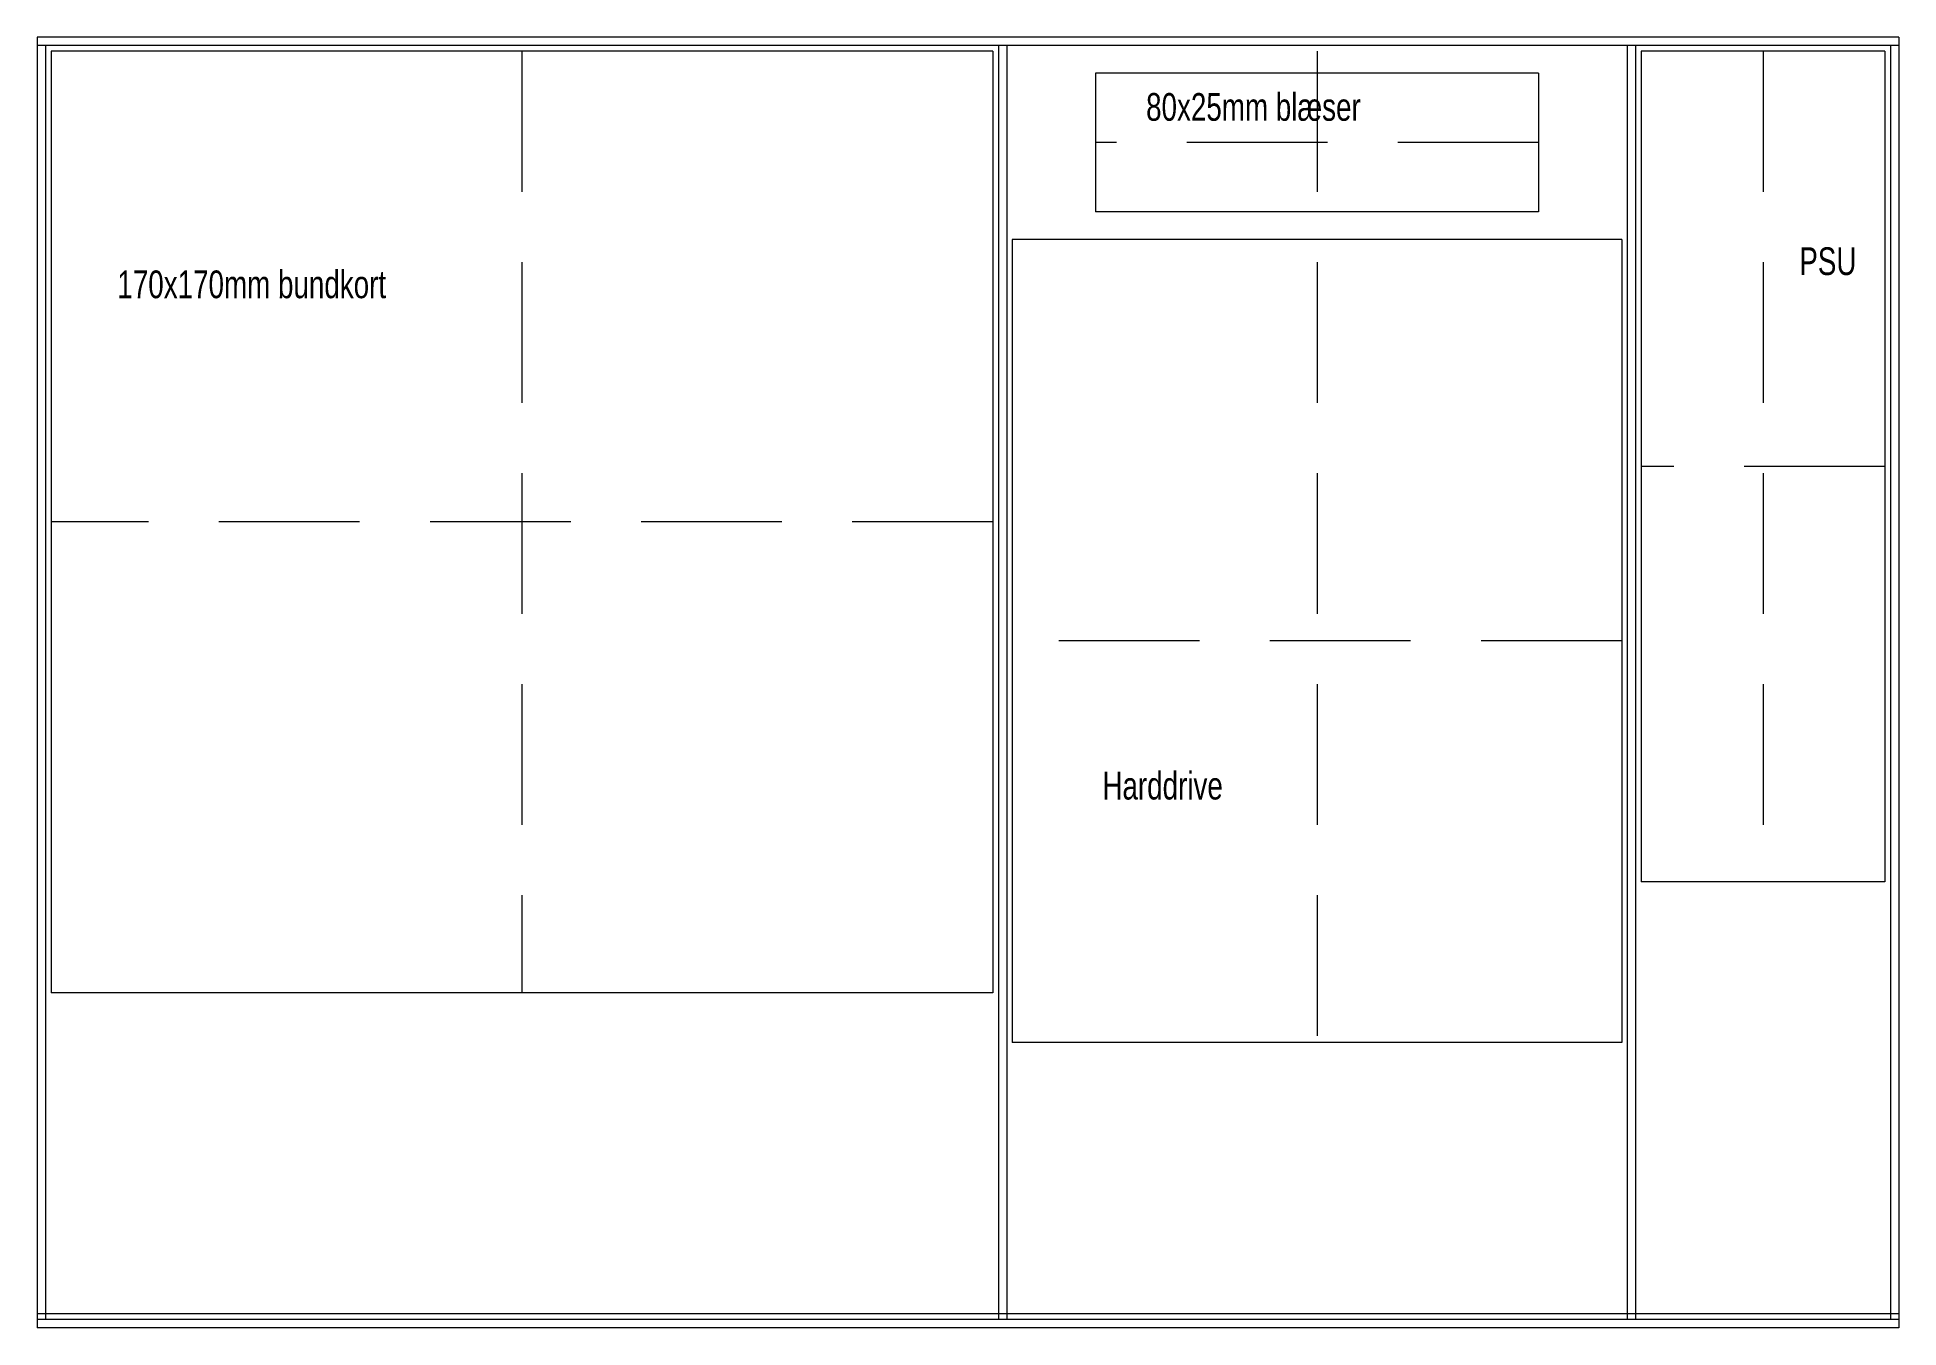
# Model space of a CAD drawing. Header units: millimetres. Extents: x 129 to 465, y 84 to 317.
import ezdxf

# ---------------------------------------------------------------- set-up
doc = ezdxf.new("R2010")
doc.units = ezdxf.units.MM
doc.linetypes.add('DASHEDX2', pattern=[38.1, 25.4, -12.7])
for name, color, linetype, lineweight in [('50_scrape', 1, 'CONTINUOUS', 0), ('bogus', 3, 'CONTINUOUS', 0), ('Center', 2, 'DASHEDX2', 0)]:
    doc.layers.add(name, color=color, linetype=linetype, lineweight=lineweight)
doc.styles.get("Standard").update_dxf_attribs({"font": 'txt', "width": 0.75})

msp = doc.modelspace()

# ---------------------------------------------------------------- linework, layer by layer
at = {"layer": '50_scrape'}
for p, q in [((464.5, 316.91), (128.5, 316.91)), ((128.5, 316.91), (128.5, 83.91)), ((464.5, 316.91), (464.5, 83.91)), ((415.5, 315.41), (128.5, 315.41)), ((130, 315.41), (130, 85.41)), ((418, 315.41), (273, 315.41)), ((302, 315.41), (302, 85.41)), ((303.5, 315.41), (303.5, 85.41)), ((464.5, 315.41), (317, 315.41)), ((415.5, 315.41), (415.5, 85.41)), ((417, 315.41), (417, 85.41)), ((463, 315.41), (463, 85.41)), ((464.5, 86.41), (128.5, 86.41)), ((464.5, 85.41), (128.5, 85.41)), ((464.5, 83.91), (128.5, 83.91))]:
    msp.add_line(p, q, dxfattribs=at)
at = {"layer": 'bogus'}
for p, q in [((301, 314.41), (131, 314.41)), ((131, 314.41), (131, 144.41)), ((301, 314.41), (301, 144.41)), ((462, 314.41), (418, 314.41)), ((418, 314.41), (418, 164.41)), ((462, 314.41), (462, 164.41)), ((399.5, 310.41), (319.5, 310.41)), ((319.5, 310.41), (319.5, 285.41)), ((399.5, 310.41), (399.5, 285.41)), ((399.5, 285.41), (319.5, 285.41)), ((414.5, 280.41), (304.5, 280.41)), ((304.5, 280.41), (304.5, 135.41)), ((414.5, 280.41), (414.5, 135.41)), ((462, 164.41), (418, 164.41)), ((301, 144.41), (131, 144.41)), ((414.5, 135.41), (304.5, 135.41))]:
    msp.add_line(p, q, dxfattribs=at)
at = {"layer": 'Center'}
for p, q in [((216, 314.41), (216, 144.41)), ((359.5, 314.41), (359.5, 135.41)), ((440, 314.41), (440, 164.41)), ((399.5, 297.91), (319.5, 297.91)), ((462, 239.41), (418, 239.41)), ((301, 229.41), (131, 229.41)), ((414.5, 207.91), (304.5, 207.91))]:
    msp.add_line(p, q, dxfattribs=at)

# ---------------------------------------------------------------- texts
at = {"layer": 'Center', "char_height": 5, "width": 100, "attachment_point": 1}
for s, insert in [('80x25mm blæser', (328.65, 306.83)), ('PSU', (446.55, 278.98)), ('170x170mm bundkort', (142.97, 274.8)), ('Harddrive', (320.76, 184.29))]:
    msp.add_mtext(s, dxfattribs=dict(at, insert=insert))

doc.saveas('drawing.dxf')
